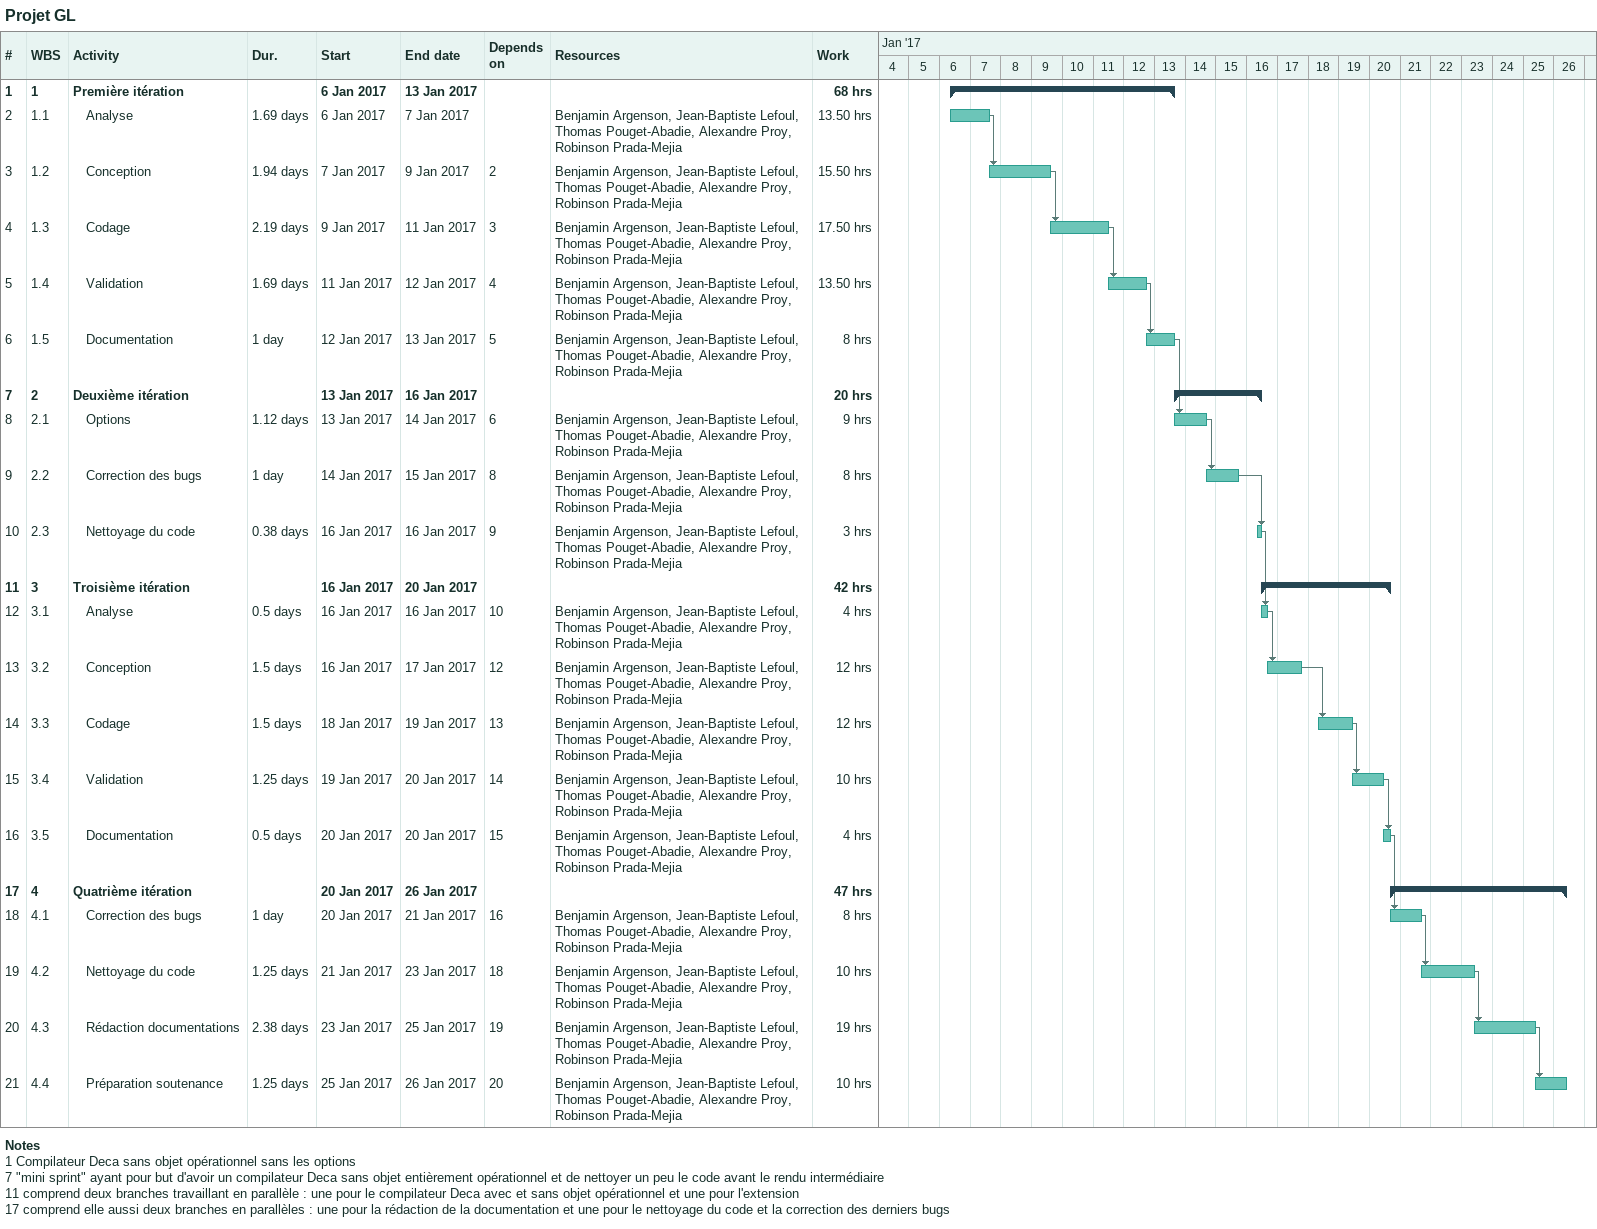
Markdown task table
Projet GL

| ID | WBS | Task | Duration | Start | Finish | Predecessors | Resources | Work (h) |
|---|---|---|---|---|---|---|---|---|
| 1 | 1 | **Première itération** |  | 2017-01-06 | 2017-01-13 |  |  | 68 |
| 2 | 1.1 | Analyse | 1.69d | 2017-01-06 | 2017-01-07 |  | Benjamin Argenson, Jean-Baptiste Lefoul, Thomas Pouget-Abadie, Alexandre Proy, Robinson Prada-Mejia | 13.50 |
| 3 | 1.2 | Conception | 1.94d | 2017-01-07 | 2017-01-09 | 2 | Benjamin Argenson, Jean-Baptiste Lefoul, Thomas Pouget-Abadie, Alexandre Proy, Robinson Prada-Mejia | 15.50 |
| 4 | 1.3 | Codage | 2.19d | 2017-01-09 | 2017-01-11 | 3 | Benjamin Argenson, Jean-Baptiste Lefoul, Thomas Pouget-Abadie, Alexandre Proy, Robinson Prada-Mejia | 17.50 |
| 5 | 1.4 | Validation | 1.69d | 2017-01-11 | 2017-01-12 | 4 | Benjamin Argenson, Jean-Baptiste Lefoul, Thomas Pouget-Abadie, Alexandre Proy, Robinson Prada-Mejia | 13.50 |
| 6 | 1.5 | Documentation | 1d | 2017-01-12 | 2017-01-13 | 5 | Benjamin Argenson, Jean-Baptiste Lefoul, Thomas Pouget-Abadie, Alexandre Proy, Robinson Prada-Mejia | 8 |
| 7 | 2 | **Deuxième itération** |  | 2017-01-13 | 2017-01-16 |  |  | 20 |
| 8 | 2.1 | Options | 1.12d | 2017-01-13 | 2017-01-14 | 6 | Benjamin Argenson, Jean-Baptiste Lefoul, Thomas Pouget-Abadie, Alexandre Proy, Robinson Prada-Mejia | 9 |
| 9 | 2.2 | Correction des bugs | 1d | 2017-01-14 | 2017-01-15 | 8 | Benjamin Argenson, Jean-Baptiste Lefoul, Thomas Pouget-Abadie, Alexandre Proy, Robinson Prada-Mejia | 8 |
| 10 | 2.3 | Nettoyage du code | 0.38d | 2017-01-16 | 2017-01-16 | 9 | Benjamin Argenson, Jean-Baptiste Lefoul, Thomas Pouget-Abadie, Alexandre Proy, Robinson Prada-Mejia | 3 |
| 11 | 3 | **Troisième itération** |  | 2017-01-16 | 2017-01-20 |  |  | 42 |
| 12 | 3.1 | Analyse | 0.5d | 2017-01-16 | 2017-01-16 | 10 | Benjamin Argenson, Jean-Baptiste Lefoul, Thomas Pouget-Abadie, Alexandre Proy, Robinson Prada-Mejia | 4 |
| 13 | 3.2 | Conception | 1.5d | 2017-01-16 | 2017-01-17 | 12 | Benjamin Argenson, Jean-Baptiste Lefoul, Thomas Pouget-Abadie, Alexandre Proy, Robinson Prada-Mejia | 12 |
| 14 | 3.3 | Codage | 1.5d | 2017-01-18 | 2017-01-19 | 13 | Benjamin Argenson, Jean-Baptiste Lefoul, Thomas Pouget-Abadie, Alexandre Proy, Robinson Prada-Mejia | 12 |
| 15 | 3.4 | Validation | 1.25d | 2017-01-19 | 2017-01-20 | 14 | Benjamin Argenson, Jean-Baptiste Lefoul, Thomas Pouget-Abadie, Alexandre Proy, Robinson Prada-Mejia | 10 |
| 16 | 3.5 | Documentation | 0.5d | 2017-01-20 | 2017-01-20 | 15 | Benjamin Argenson, Jean-Baptiste Lefoul, Thomas Pouget-Abadie, Alexandre Proy, Robinson Prada-Mejia | 4 |
| 17 | 4 | **Quatrième itération** |  | 2017-01-20 | 2017-01-26 |  |  | 47 |
| 18 | 4.1 | Correction des bugs | 1d | 2017-01-20 | 2017-01-21 | 16 | Benjamin Argenson, Jean-Baptiste Lefoul, Thomas Pouget-Abadie, Alexandre Proy, Robinson Prada-Mejia | 8 |
| 19 | 4.2 | Nettoyage du code | 1.25d | 2017-01-21 | 2017-01-23 | 18 | Benjamin Argenson, Jean-Baptiste Lefoul, Thomas Pouget-Abadie, Alexandre Proy, Robinson Prada-Mejia | 10 |
| 20 | 4.3 | Rédaction documentations | 2.38d | 2017-01-23 | 2017-01-25 | 19 | Benjamin Argenson, Jean-Baptiste Lefoul, Thomas Pouget-Abadie, Alexandre Proy, Robinson Prada-Mejia | 19 |
| 21 | 4.4 | Préparation soutenance | 1.25d | 2017-01-25 | 2017-01-26 | 20 | Benjamin Argenson, Jean-Baptiste Lefoul, Thomas Pouget-Abadie, Alexandre Proy, Robinson Prada-Mejia | 10 |

Notes
- 1: Compilateur Deca sans objet opérationnel sans les options
- 7: "mini sprint" ayant pour but d'avoir un compilateur Deca sans objet entièrement opérationnel et de nettoyer un peu le code avant le rendu intermédiaire
- 11: comprend deux branches travaillant en parallèle : une pour le compilateur Deca avec et sans objet opérationnel et une pour l'extension
- 17: comprend elle aussi deux branches en parallèles : une pour la rédaction de la documentation et une pour le nettoyage du code et la correction des derniers bugs
